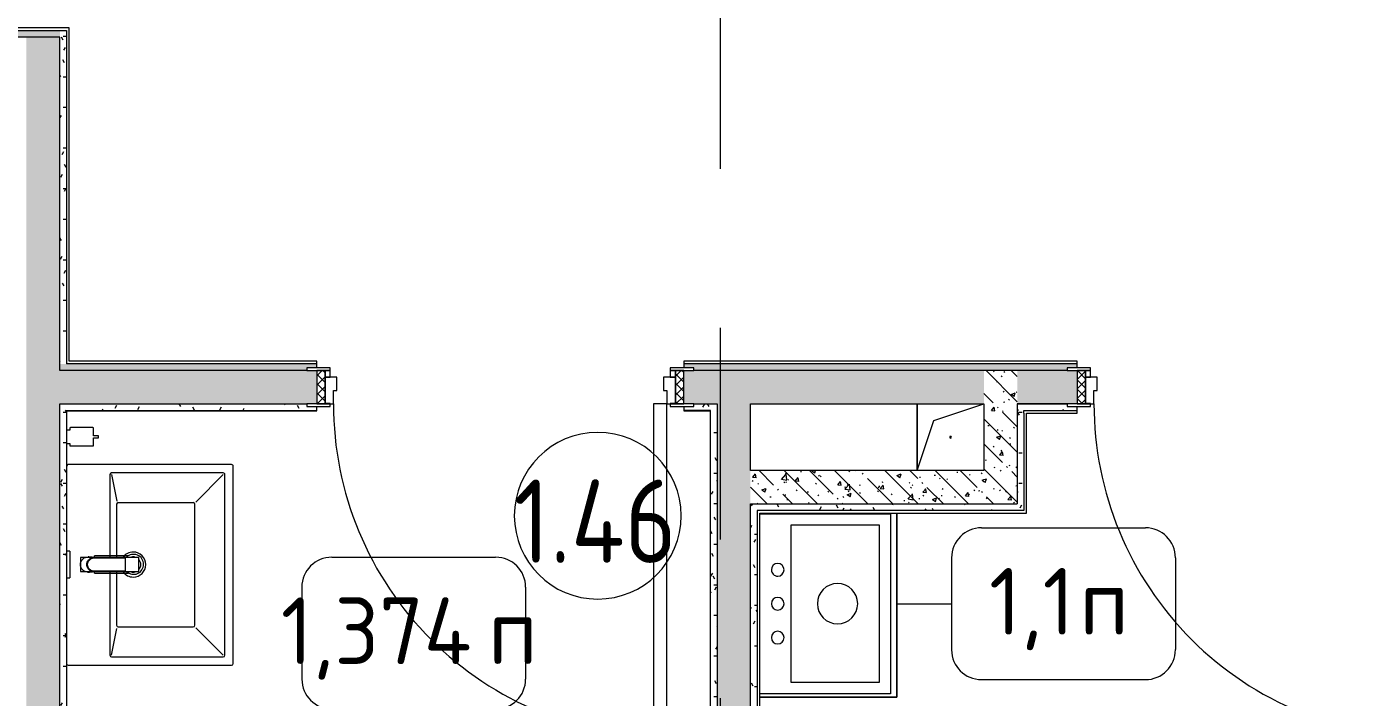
# Model space of a CAD drawing. Header units: millimetres. Extents: x 35840 to 252964, y -8553 to 29000.
# Drawn here: x 78580 to 82555, y 19169 to 21182 of the extents above; entities that cross this region are included whole.
import ezdxf

# ---------------------------------------------------------------- set-up
doc = ezdxf.new("R2010")
doc.units = ezdxf.units.MM
doc.linetypes.add('Осевая', pattern=[3175, 635, -476.25, 1587.5, -476.25])
for name, color, linetype, lineweight in [('0-1', 7, 'Continuous', 9), ('A-AREA-IDEN', 7, 'Continuous', 9), ('A-DOOR', 7, 'Continuous', 9), ('A-DOOR-FRAM-2', 7, 'Continuous', 9), ('A-GENM', 7, 'Continuous', 9), ('A-WALL', 7, 'Continuous', 9), ('I-FURN-IDEN', 7, 'Continuous', 9), ('I-WALL', 7, 'Continuous', 9), ('P-SANR-FIXT', 7, 'Continuous', 9), ('P-SANR-FIXT-2', 7, 'Continuous', 13), ('Оси-2', 7, 'Осевая', 9)]:
    doc.layers.add(name, color=color, linetype=linetype, lineweight=lineweight)
for name, color, linetype, lineweight, true_color in [('A-DOOR-1', 7, 'Continuous', 9, 0xc0c0c0), ('A-DOOR-FRAM-1', 7, 'Continuous', 9, 0xc0c0c0), ('A-WALL-1', 9, 'Continuous', 9, 0x808080), ('A-WALL-FNSH-1', 9, 'Continuous', 9, 0x808080), ('I-FURN-1', 9, 'Continuous', 9, 0x808080), ('P-SANR-FIXT-1', 9, 'Continuous', 13, 0x808080)]:
    doc.layers.add(name, color=color, linetype=linetype, lineweight=lineweight, true_color=true_color)
doc.styles.add('GOST Common', font='GOST_Common.ttf', dxfattribs={"height": 200})
doc.styles.add('GOST Common_1', font='GOST_Common.ttf', dxfattribs={"width": 0.9, "height": 250})
pattern_1 = [(135, (600, 0), (-75.43415, -75.43415), [106.68, -17.78, 3.556, -17.78]), (135, (600, 75.39), (-75.43415, -75.43415), []), (50, (600, 0), (127.52922, -11.15758), [13.335, -146.685]), (355, (600, 0), (-24.66966, 133.74002), [10.668, -117.348]), (100.451, (610.63, -0.93), (102.85973, 122.58178), [11.333, -124.663]), (46.184, (600, 35.56), (189.75516, -29.43036), [20.002, -220.027]), (96.636, (615.81, 33.1), (166.1822, 173.1996), [17, -186.995]), (351.184, (600, 35.56), (166.18393, 173.19757), [16.002, -176.022]), (21, (617.78, 26.67), (106.13027, -71.58603), [13.335, -146.685]), (326, (617.78, 26.67), (43.26188, 128.93175), [10.668, -117.348]), (71.451, (626.62, 20.7), (149.39198, 57.34505), [11.333, -124.663]), (37.5, (600, 0), (2.162228, 59.188357), [3.353, -112.573, 3.353, -115.773, -117.792]), (37.5, (600, 0), (2.162228, 59.188357), [-235.052, 3.353, -114.44]), (7.5, (600, 0), (46.773857, 70.126152), [3.353, -64.567, 3.353, -109.906, -44.894]), (7.5, (600, 0), (46.773857, 70.126152), [-181.178, 3.353, -41.542]), (327.5, (560.35, 0), (94.91367, -4.010093), [3.353, -41.097, 3.353, -135.331, -184.023]), (327.5, (560.35, 0), (94.91367, -4.010093), [-183.134, 3.353, -180.67]), (317.5, (542.57, 0), (103.69057, 17.79882), [3.353, -54.432, 3.353, -88.748, -130.683]), (317.5, (542.57, 0), (103.69057, 17.79882), [-149.885, 3.353, -127.33])]
pattern_2 = [(0, (600, 0), (121.92, 30.48), [10.058, -81.382, 10.058, -81.382, -487.68]), (0, (600, 0), (121.92, 30.48), [-182.88, 10.058, -172.822, 10.058, -81.382, -213.36]), (0, (600, 0), (121.92, 30.48), [-457.2, 10.058, -50.902, 10.058, -142.342]), (120, (645.72, 15.24), (-87.356454, 90.345817), [10.058, -81.382, 10.058, -81.382, -487.68]), (120, (645.72, 15.24), (-87.356454, 90.345817), [-182.88, 10.058, -172.822, 10.058, -81.382, -213.36]), (120, (645.72, 15.24), (-87.356454, 90.345817), [-457.2, 10.058, -50.902, 10.058, -142.342]), (240, (660.96, 76.2), (-34.563546, -120.825817), [10.058, -81.382, 10.058, -81.382, -487.68]), (240, (660.96, 76.2), (-34.563546, -120.825817), [-182.88, 10.058, -172.822, 10.058, -81.382, -213.36]), (240, (660.96, 76.2), (-34.563546, -120.825817), [-457.2, 10.058, -50.902, 10.058, -142.342])]

# ---------------------------------------------------------------- blocks, each defined once
blk = doc.blocks.new('110_Дверь_СКБ_1Ст_Внутренняя1 - Д-11п 1100x2100h_кладовые _все__ коридор _между помещениями блока столовой__ моечные _все_ 2-32102277-План расстановки мебели и оборудования 1 этажа в осях 12-23')
at = {"layer": 'A-DOOR'}
h = blk.add_hatch(dxfattribs=at)
h.set_pattern_fill('FP_25', color=256, style=0, pattern_type=2)
h.set_pattern_definition([(135, (1751.41, 114.685), (-14.14214, -14.14214), []), (225, (1751.41, 114.685), (14.14214, -14.14214), [])])
h.paths.add_polyline_path([(562.5, -50), (562.5, 50), (537.5, 50), (537.5, -50)])
at = {"layer": 'A-DOOR-FRAM-2'}
h = blk.add_hatch(dxfattribs=at)
h.set_pattern_fill('FP_26', color=256, style=0, pattern_type=2)
h.set_pattern_definition([(45, (-371.384, 114.685), (-14.1421, 14.1421), []), (135, (-371.384, 114.685), (-14.1421, -14.1421), [])])
h.paths.add_polyline_path([(-512.5, -50), (-512.5, 50), (-537.5, 50), (-537.5, -50)])
at = {"layer": 'A-DOOR-1'}
for p, q in [((-487.5, 1050), (-487.5, 50)), ((-447.5, 1050), (-487.5, 1050)), ((-447.5, 50), (-447.5, 1050)), ((-487.5, 50), (-447.5, 50))]:
    blk.add_line(p, q, dxfattribs=at)
blk.add_arc((-487.5, 50), 1000, 360, 90, dxfattribs=at)
at = {"layer": 'A-DOOR-FRAM-1'}
for p, q in [((-497.5, 58), (-567.5, 58)), ((-567.5, 58), (-567.5, 50)), ((-567.5, 50), (-497.5, 50)), ((-512.5, 50), (-537.5, 50)), ((-537.5, 50), (-537.5, -50)), ((-487.5, 50), (-512.5, 50)), ((-512.5, 50), (-512.5, -30)), ((-512.5, -50), (-512.5, 50)), ((-497.5, 50), (-512.5, 50)), ((-512.5, 50), (-512.5, 49)), ((-512.5, 49), (-497.5, 49)), ((-497.5, 50), (-497.5, 58)), ((-497.5, 49), (-497.5, 50)), ((-487.5, 10), (-487.5, 50)), ((512.5, 50), (512.5, 10)), ((537.5, 50), (512.5, 50)), ((592.5, 58), (522.5, 58)), ((522.5, 58), (522.5, 50)), ((537.5, 50), (522.5, 50)), ((522.5, 50), (522.5, 49)), ((522.5, 50), (592.5, 50)), ((522.5, 49), (537.5, 49)), ((537.5, -30), (537.5, 50)), ((562.5, 50), (537.5, 50)), ((537.5, 50), (537.5, -50)), ((537.5, 49), (537.5, 50)), ((562.5, -50), (562.5, 50)), ((592.5, 50), (592.5, 58)), ((-477.5, 10), (-487.5, 10)), ((-477.5, -30), (-477.5, 10)), ((512.5, 10), (502.5, 10)), ((502.5, 10), (502.5, -30)), ((-512.5, -30), (-477.5, -30)), ((-497.5, -30), (-512.5, -30)), ((-512.5, -30), (-512.5, -50)), ((-497.5, -50), (-497.5, -30)), ((502.5, -30), (537.5, -30)), ((537.5, -30), (522.5, -30)), ((522.5, -30), (522.5, -50)), ((537.5, -50), (537.5, -30)), ((-497.5, -50), (-567.5, -50)), ((-567.5, -50), (-567.5, -58)), ((-567.5, -58), (-497.5, -58)), ((-537.5, -50), (-512.5, -50)), ((-512.5, -50), (-497.5, -50)), ((-497.5, -58), (-497.5, -50)), ((522.5, -50), (537.5, -50)), ((592.5, -50), (522.5, -50)), ((522.5, -50), (522.5, -58)), ((522.5, -58), (592.5, -58)), ((537.5, -50), (562.5, -50)), ((592.5, -58), (592.5, -50))]:
    blk.add_line(p, q, dxfattribs=at)
blk = doc.blocks.new('GM_Отверстие прямоугольное _в плите_ - Отверстие-V67-План расстановки мебели и оборудования 1 этажа в осях 12-23')
at = {"layer": 'A-GENM'}
for p, q in [((-100, -100), (-100, 100)), ((-100, 100), (-100, -100)), ((-50, 50), (100, 100)), ((-100, -100), (-50, 50))]:
    blk.add_line(p, q, dxfattribs=at)
for start, end in [(360, 180), (180, 360)]:
    blk.add_arc((0, 0), 2.5, start, end, dxfattribs=at)
blk = doc.blocks.new('Мойка кухонная - Мойка Steel Hammer SH R 5151 GLOWE 2-V167-План расстановки мебели и оборудования 1 этажа в осях 12-23')
at = {"layer": 'P-SANR-FIXT'}
for p, q in [((-270, 400), (270, 400)), ((-270, 8), (-270, 400)), ((270, 400), (270, 8)), ((-236.6, 366.4), (236.1, 366.4)), ((-236.6, 102.3), (-236.6, 366.4)), ((236.1, 366.4), (236.1, 102.3)), ((236.1, 102.3), (-236.6, 102.3))]:
    blk.add_line(p, q, dxfattribs=at)
for centre, radius, start, end in [((0, 241.3), 60.5, 0, 180), ((0, 241.3), 60.5, 180, 0), ((-101.6, 61.9), 19, 90, 180), ((-101.6, 61.9), 19.1, 0, 90), ((0, 61.9), 19, 0, 180), ((101.6, 61.9), 19.1, 0, 180), ((-101.6, 61.9), 19, 180, 270), ((-101.6, 61.9), 19, 270, 0), ((0, 61.9), 19, 180, 0), ((101.6, 61.9), 19.1, 180, 0)]:
    blk.add_arc(centre, radius, start, end, dxfattribs=at)
blk = doc.blocks.new('сифон - Для раковины-V234-План расстановки мебели и оборудования 1 этажа в осях 12-23')
at = {"layer": 'P-SANR-FIXT-1'}
for p, q in [((200, 40), (191.1, 40)), ((191.1, -40), (191.1, 40)), ((200, 40), (200, -40)), ((116.7, 26), (15, 26)), ((116.7, 26), (116.7, 22.5)), ((15, -26), (116.7, -26)), ((116.7, -20.6), (116.7, -26)), ((191.1, -40), (200, -40))]:
    blk.add_line(p, q, dxfattribs=at)
for start, end in [(46.114, 180), (180, 315)]:
    blk.add_arc((0, 0), 30, start, end, dxfattribs=at)
blk = doc.blocks.new('раковина - 400 x 500mm-V248-План расстановки мебели и оборудования 1 этажа в осях 12-23')
at = {"layer": 'P-SANR-FIXT-1'}
for p, q in [((-249.5, -5), (-249.5, -495)), ((352.5, -495), (352.5, -5)), ((-224.5, -135), (-224.5, -470)), ((31.7, -130), (-219.5, -130)), ((-219.5, -135), (-139.5, -151)), ((-134.5, -155), (-134.5, -380)), ((-126, -150), (-129.5, -150)), ((31.7, -150), (-126, -150)), ((322.5, -130), (73.7, -130)), ((233.5, -150), (73.7, -150)), ((238.5, -155), (238.5, -380)), ((322.5, -135), (242.8, -150.5)), ((327.5, -470), (327.5, -135)), ((-219.5, -470), (-137.6, -388.1)), ((-129.5, -385), (233.5, -385)), ((322.5, -470), (240.2, -387.7)), ((-219.5, -475), (322.5, -475)), ((-244.5, -500), (347.5, -500))]:
    blk.add_line(p, q, dxfattribs=at)
for centre, radius, start, end in [((-244.5, -5), 5, 90, 180), ((347.5, -5), 5, 0, 90), ((-219.5, -135), 5, 90, 180), ((-129.5, -155), 5, 90, 180), ((233.5, -155), 5, 0, 90), ((322.5, -135), 5, 0, 90), ((52.6, -199.9), 37.5, 125.8801, 180), ((52.6, -199.9), 23, 165.979, 180), ((52.6, -199.9), 37.5, 360, 53.7374), ((52.6, -199.9), 23, 360, 12.6975), ((52.6, -199.9), 37.5, 180, 360), ((52.6, -199.9), 23, 180, 194.0201), ((52.6, -199.9), 23, 226.0999, 314.072), ((52.6, -199.9), 23, 347.3007, 360), ((-129.5, -380), 5, 180, 270), ((233.5, -380), 5, 270, 360), ((-219.5, -470), 5, 180, 270), ((322.5, -470), 5, 270, 0), ((-244.5, -495), 5, 180, 270), ((347.5, -495), 5, 270, 0)]:
    blk.add_arc(centre, radius, start, end, dxfattribs=at)
blk = doc.blocks.new('смеситель для раковины - Default-V249-План расстановки мебели и оборудования 1 этажа в осях 12-23')
at = {"layer": '0-1'}
for p, q in [((21, 151.6), (-21, 151.6)), ((20.3, 111.8), (-20.3, 111.8)), ((-22.8, 2.9), (-21.7, 15.4)), ((-20.7, 17.2), (-20.7, 16.7)), ((-20.3, 19.4), (-20.3, 15.8)), ((20.3, 15.8), (20.3, 19.4)), ((20.8, 16.7), (20.8, 17.2))]:
    blk.add_line(p, q, dxfattribs=at)
at = {"layer": '0-1', "flags": 128}
for points in [[(-21, 151.3), (-21, 147.9), (-21, 145.7), (-21, 145.2), (-21, 144.9), (-21, 144.8), (-21, 144.7), (-21, 144.7)], [(21, 89.1), (21, 88.6), (21, 88.3), (21, 88.3)], [(21.7, 15.4), (22.3, 8.3), (22.8, 2.9)]]:
    blk.add_lwpolyline(points, dxfattribs=at)
at = {"layer": 'P-SANR-FIXT-1'}
for p, q in [((21, 151.6), (-21, 151.6)), ((-21, 151.6), (-21, -23)), ((21, -23), (21, 151.6)), ((-20.3, 111.8), (-20.3, 111.8)), ((-20.3, 111.8), (-20.3, 109.7)), ((20.3, 109.7), (20.3, 111.8)), ((20.3, 111.8), (20.3, 111.8)), ((-21, -23), (21, -23))]:
    blk.add_line(p, q, dxfattribs=at)
at = {"layer": 'P-SANR-FIXT-1', "flags": 128}
for points in [[(-21, 144), (-21, 91), (-21, 37.9)], [(21, 37.9), (21, 91), (21, 144)], [(-20.3, 19.4), (-20.3, 60.2), (-20.3, 109.7)], [(20.3, 109.7), (20.3, 60.2), (20.3, 19.4)], [(-20.3, 15.8), (-20.3, 17.1), (-20.3, 18.4)], [(20.3, 18.4), (20.3, 17.1), (20.3, 15.8)], [(21, 17.1), (21, 22.3), (21, 27.5), (21, 32.7), (21, 37.9)], [(21, 15.1), (21, 15.6), (21, 16.1), (21, 16.6), (21, 17.1)], [(22.9, -1.8), (22.4, 2.9), (22, 7.6), (21.5, 12.3), (21.1, 17.1)], [(21.1, 17.1), (21.5, 12.3), (22, 7.6), (22.4, 2.9), (22.9, -1.8)]]:
    blk.add_lwpolyline(points, dxfattribs=at)
at = {"layer": 'P-SANR-FIXT-1'}
for centre, major_axis, ratio, start_param, end_param in [((-9809.3, 72.1), (-9788.3, 0.5), 0.986286, 3.135948, 3.138103), ((0, 17.2), (20.8, 0), 0.98634, 3.060685, 3.141593), ((0, 17.2), (20.8, 0), 0.98634, 3.141593, 3.395551), ((0, 17.2), (20.8, 0), 0.98634, 3.707105, 3.769911), ((0, 17.2), (20.8, 0), 0.98634, 5.654867, 5.717635), ((0, 17.2), (-20.8, 0), 0.98634, 2.887544, 3.141593), ((0, 17.2), (20.8, 0), 0.98634, 0, 0.080911), ((0, 17.2), (20.8, 0), 0.98634, 4.154533, 5.270098)]:
    blk.add_ellipse(centre, major_axis=major_axis, ratio=ratio, start_param=start_param, end_param=end_param, dxfattribs=at)
for points, knots in [([(-21, 151.6), (-21, 151.7), (-21, 151.5), (-21, 150.5), (-21, 148.7), (-21, 146.9), (-21, 145.2), (-21, 144.4), (-21, 144)], [0.4444444, 0.4444444, 0.4444444, 0.4444444, 0.5555556, 0.6666667, 0.7777778, 0.8888889, 0.9444444, 1, 1, 1, 1]), ([(21, 144), (21, 144.4), (21, 145.2), (21, 146.9), (21, 148.7), (21, 150.5), (21, 151.5), (21, 151.7), (21, 151.6)], [0, 0, 0, 0, 0.0555556, 0.1111111, 0.2222222, 0.3333333, 0.4444444, 0.5555556, 0.5555556, 0.5555556, 0.5555556]), ([(-21.8, 13.9), (-21.8, 14.6), (-21.7, 16.1), (-21.6, 18.9), (-21.5, 22.1), (-21.5, 25.2), (-21.4, 27.9), (-21.4, 30), (-21.4, 31.8), (-21.3, 33.4), (-21.3, 34.5), (-21.3, 35.6), (-21.3, 37), (-21.3, 38.7), (-21.2, 41), (-21.2, 44.2), (-21.2, 48.8), (-21.1, 54.3), (-21.1, 59.3), (-21.1, 63.2), (-21.1, 66.1), (-21.1, 68.8), (-21.1, 72.5), (-21, 78.9), (-21, 84.5), (-21, 88.1)], [0, 0, 0, 0, 0.083333, 0.166667, 0.25, 0.333333, 0.375, 0.416667, 0.458333, 0.479167, 0.5, 0.520833, 0.541667, 0.583333, 0.625, 0.666667, 0.708333, 0.75, 0.791667, 0.8125, 0.833333, 0.854167, 0.875, 0.916667, 1, 1, 1, 1]), ([(21, 88.1), (21, 84.5), (21, 78.9), (21.1, 72.5), (21.1, 68.8), (21.1, 66.1), (21.1, 63.2), (21.1, 59.3), (21.2, 54.3), (21.2, 48.8), (21.2, 44.2), (21.3, 41), (21.3, 38.7), (21.3, 37), (21.3, 35.6), (21.3, 34.5), (21.3, 33.4), (21.4, 31.8), (21.4, 30), (21.4, 27.9), (21.5, 25.2), (21.5, 22.1), (21.6, 18.9), (21.7, 16.1), (21.8, 14.6), (21.8, 13.9)], [0, 0, 0, 0, 0.083333, 0.125, 0.145833, 0.166667, 0.1875, 0.208333, 0.25, 0.291667, 0.333333, 0.375, 0.416667, 0.458333, 0.479167, 0.5, 0.520833, 0.541667, 0.583333, 0.625, 0.666667, 0.75, 0.833333, 0.916667, 1, 1, 1, 1]), ([(-21.1, 17.1), (-21.2, 16.5), (-21.3, 15.4), (-21.5, 13.7), (-21.6, 11.8), (-21.9, 9.3), (-22.1, 7.6), (-22.4, 5.3), (-22.6, 3), (-22.8, 1.4), (-22.9, 0.3)], [0, 0, 0, 0, 0.1, 0.2, 0.3, 0.4, 0.6, 0.7, 0.8, 1, 1, 1, 1]), ([(-22.6, 3.6), (-22.6, 3.8), (-22.5, 4.4), (-22.4, 5.5), (-22.3, 6.9), (-22.2, 8.4), (-22, 10.9), (-21.9, 12.9), (-21.8, 13.9)], [0.3178487, 0.3178487, 0.3178487, 0.3178487, 0.375, 0.5, 0.625, 0.75, 0.875, 1, 1, 1, 1]), ([(21, 15.1), (20.9, 14), (20.5, 11.7), (19.3, 8.5), (17.6, 5.5), (14.8, 1.9), (11.1, -0.9), (6.8, -2.8), (3.4, -3.6), (0, -3.8), (-4.5, -3.5), (-10.1, -1.7), (-14.7, 1.9), (-17.6, 5.5), (-19.3, 8.4), (-20.5, 11.7), (-20.9, 13.9), (-21, 15)], [0, 0, 0, 0, 0.055556, 0.111111, 0.166667, 0.222222, 0.333333, 0.388889, 0.444444, 0.5, 0.555556, 0.666667, 0.777778, 0.833333, 0.888889, 0.944444, 1, 1, 1, 1]), ([(20.3, 19.4), (20.3, 18.2), (20.2, 15.9), (19.3, 12.3), (18, 9.6), (16.8, 7.5), (15.7, 6), (14.5, 4.7), (12.8, 3), (10.4, 1.2), (7.1, -0.4), (2.4, -1.7), (-2.5, -1.7), (-7.1, -0.4), (-10.9, 1.5), (-13.6, 3.7), (-15.4, 5.7), (-16.5, 7.1), (-17.7, 9), (-18.9, 11.5), (-20, 15), (-20.3, 17.7), (-20.3, 19.4)], [0, 0, 0, 0, 0.055556, 0.111111, 0.166667, 0.194444, 0.222222, 0.25, 0.277778, 0.333333, 0.388889, 0.444444, 0.555556, 0.611111, 0.666667, 0.75, 0.770833, 0.791667, 0.833333, 0.875, 0.916667, 1, 1, 1, 1]), ([(20.3, 15.8), (20.3, 13.7), (19.8, 10.7), (17.9, 6.9), (16.3, 4.7), (14.8, 3.1), (13, 1.5), (11.1, 0.2), (9, -0.8), (7.3, -1.5), (5.5, -2), (3.6, -2.4), (1.4, -2.7), (-0.9, -2.7), (-3.3, -2.5), (-5.5, -2), (-7.7, -1.3), (-9.8, -0.4), (-11.7, 0.6), (-13.5, 1.9), (-15.1, 3.4), (-16.9, 5.4), (-19.5, 9.5), (-20.3, 13.2), (-20.3, 15.8)], [0, 0, 0, 0, 0.111111, 0.166667, 0.222222, 0.25, 0.277778, 0.333333, 0.361111, 0.388889, 0.416667, 0.444444, 0.479167, 0.513889, 0.548611, 0.583333, 0.618056, 0.652778, 0.6875, 0.722222, 0.756944, 0.791667, 0.861111, 1, 1, 1, 1]), ([(21.1, 19.2), (21.3, 18.6), (21.7, 16.8), (21.8, 15.1), (21.8, 13.9)], [0.8206896, 0.8206896, 0.8206896, 0.8206896, 0.8888889, 1, 1, 1, 1]), ([(21.1, 17.1), (21.1, 16.7), (21.2, 16), (21.3, 15), (21.4, 13.9), (21.6, 12.5), (21.8, 10.8), (22, 8.7), (22.2, 6.9), (22.4, 5.5), (22.5, 4.5), (22.6, 3.4), (22.7, 2.4), (22.8, 1.5), (22.9, 0.8), (22.9, 0.4), (22.9, 0.3)], [0, 0, 0, 0, 0.0625, 0.125, 0.1875, 0.25, 0.375, 0.5, 0.625, 0.6875, 0.75, 0.8125, 0.875, 0.9375, 0.96875, 1, 1, 1, 1]), ([(21.8, 13.9), (21.8, 13.3), (21.9, 11.9), (22, 10), (22.2, 8.4), (22.2, 7.3), (22.3, 6.4), (22.4, 5.2), (22.6, 3.7), (22.8, 2), (22.9, 0.8), (22.9, 0.3)], [0, 0, 0, 0, 0.083333, 0.166667, 0.25, 0.333333, 0.416667, 0.5, 0.666667, 0.833333, 1, 1, 1, 1]), ([(22.1, 7), (22.2, 6.5), (22.8, 4.3), (23, 2), (22.9, 0.3)], [0.8, 0.8, 0.8, 0.8, 0.85, 1, 1, 1, 1]), ([(-18.2, -13.9), (-18.3, -13.8), (-19.4, -12.3), (-20.6, -10.1), (-21.5, -8), (-21.7, -7.4)], [0.7837855, 0.7837855, 0.7837855, 0.7837855, 0.7916667, 0.8611111, 0.8888889, 0.8888889, 0.8888889, 0.8888889]), ([(22.9, -1.8), (22.6, -4.5), (21.7, -8.2), (19.1, -12.8), (16.7, -15.9), (13.7, -18.5), (10.4, -20.6), (6.8, -22.1), (3.4, -22.8), (0.5, -23), (-2.9, -22.9), (-6.8, -22.1), (-10.7, -20.5), (-13.4, -18.7), (-15.3, -17.2), (-16.8, -15.6), (-17.6, -14.7), (-17.9, -14.3)], [0, 0, 0, 0, 0.1111111, 0.1666667, 0.2222222, 0.2777778, 0.3333333, 0.3888889, 0.4444444, 0.4791667, 0.5138889, 0.5833333, 0.6527778, 0.6875, 0.7222222, 0.7569444, 0.7777778, 0.7777778, 0.7777778, 0.7777778])]:
    blk.add_open_spline(points, degree=3, knots=knots, dxfattribs=at)
for points in [[(-22.9, 0.3), (-23, 2.1), (-22.8, 3.8), (-22.4, 5.5)], [(-21.8, 13.9), (-21.8, 15.7), (-21.5, 17.5), (-21.1, 19.2)], [(-21.1, 17.1), (-21.1, 16.7), (-21.1, 16), (-21, 15.3), (-21, 15)], [(21, 37.9), (21, 36.1), (21, 32.7), (21.1, 27.5), (21.1, 22.3), (21.1, 18.8), (21.1, 17.1)], [(21.1, 17.1), (21.1, 16.7), (21.1, 16.1), (21, 15.4), (21, 15.1)], [(22.9, 0.3), (22.8, 1.7), (22.5, 4.5), (22, 8.7), (21.5, 12.9), (21.2, 15.7), (21.1, 17.1)], [(22.9, 0.3), (22.9, -0.1), (22.9, -0.4), (22.9, -0.8)]]:
    blk.add_open_spline(points, degree=3, dxfattribs=at)
blk = doc.blocks.new('TOY_Диспансер мыло - Дозатор Elegance new 11654 019001 хром-30769669-План расстановки мебели и оборудования 1 этажа в осях 12-23')
at = {"layer": 'A-GENM'}
for p, q in [((97.5, 89.2), (97.5, 21.5)), ((122.2, 91.2), (99.5, 91.2)), ((127.9, 106.1), (122.2, 106.1)), ((122.2, 106.1), (122.2, 91.2)), ((127.9, 91.2), (127.9, 106.1)), ((150.5, 91.2), (127.9, 91.2)), ((152.5, 21.5), (152.5, 89.2)), ((99.5, 19.5), (105, 19.5)), ((105, 19.5), (105, 10)), ((145, 10), (145, 19.5)), ((145, 19.5), (150.5, 19.5))]:
    blk.add_line(p, q, dxfattribs=at)
for centre, start, end in [((99.5, 89.2), 90, 180), ((150.5, 89.2), 360, 90), ((99.5, 21.5), 180, 270), ((150.5, 21.5), 270, 0)]:
    blk.add_arc(centre, 2, start, end, dxfattribs=at)
blk = doc.blocks.new('Марка_Мебель - В прямоуг_Balcon_Марка-25523697-План расстановки мебели и оборудования 1 этажа в осях 12-23')
at = {"layer": 'I-FURN-IDEN'}
for p, q in [((-2.455, 2.278), (2.455, 2.278)), ((-3.355, 1.378), (-3.355, -1.384)), ((3.355, 1.378), (3.355, -1.378)), ((-2.461, -2.278), (2.455, -2.278))]:
    blk.add_line(p, q, dxfattribs=at)
for centre, radius, start, end in [((-2.455, 1.378), 0.9, 90, 180), ((2.455, 1.378), 0.9, 0, 90), ((-2.461, -1.384), 0.893, 180, 270), ((2.455, -1.378), 0.9, 270, 0)]:
    blk.add_arc(centre, radius, start, end, dxfattribs=at)
blk = doc.blocks.new('Марка_Помещения - Номер-25198446-План расстановки мебели и оборудования 1 этажа в осях 12-23')
at = {"layer": 'A-AREA-IDEN'}
for start, end in [(360, 180), (180, 360)]:
    blk.add_arc((0, 0), 2.5, start, end, dxfattribs=at)

msp = doc.modelspace()

# ---------------------------------------------------------------- hatches: boundary and pattern name
at = {"layer": 'I-WALL'}
h = msp.add_hatch(dxfattribs=at)
h.set_pattern_fill('FP_85', color=256, style=0, pattern_type=2)
h.set_pattern_definition(pattern_2)
h.paths.add_polyline_path([(78579.8, 21150), (78679.8, 21150), (78679.8, 21170), (78379.8, 21170), (78379.8, 21158), (78409.8, 21158), (78409.8, 21150)])
h.paths.add_polyline_path([(77249.8, 21150), (77249.8, 21158), (77279.8, 21158), (77279.8, 21170), (76169.8, 21170), (76169.8, 21158), (76174.8, 21158), (76174.8, 21150), (76848.4, 21150)])
h.paths.add_polyline_path([(74714.8, 21150), (74714.8, 21158), (74719.8, 21158), (74719.8, 21170), (70210, 21170), (70210, 21158), (70215, 21158), (70215, 21150), (73225, 21150)])
h.paths.add_polyline_path([(69055, 21150), (69055, 21158), (69060, 21158), (69060, 21170), (68295, 21170), (68295, 21158), (68300, 21158), (68300, 21150), (68877, 21150)])
h.paths.add_polyline_path([(67140, 21150), (67140, 21158), (67145, 21158), (67145, 21170), (66260, 21170), (66260, 21150), (66703, 21150)])
h = msp.add_hatch(dxfattribs=at)
h.set_pattern_fill('FP_22', color=256, style=0, pattern_type=2)
h.set_pattern_definition(pattern_1)
h.paths.add_polyline_path([(78579.8, 15150), (78580, 15150.8), (78580, 15650), (78679.8, 15650), (78679.8, 18600), (78580, 18600), (78580, 19100), (78679.8, 19100), (78679.8, 21150), (78579.8, 21150), (78579.8, 15202.2)])
h = msp.add_hatch(dxfattribs=at)
h.set_pattern_fill('FP_85', color=256, style=0, pattern_type=2)
h.set_pattern_definition(pattern_2)
h.paths.add_polyline_path([(78679.8, 20170), (78699.8, 20170), (78699.8, 21170), (78679.8, 21170), (78679.8, 20373.2)])
h = msp.add_hatch(dxfattribs=at)
h.set_pattern_fill('FP_85', color=256, style=0, pattern_type=2)
h.set_pattern_definition(pattern_2)
h.paths.add_polyline_path([(84410, 20150), (84490.7, 20150.2), (84490.7, 20170), (84380, 20170), (84380, 20158), (84410, 20158)])
h.paths.add_polyline_path([(83370.4, 20150), (83400, 20151), (83400, 20158), (83430, 20158), (83430, 20170), (82830, 20170), (82830, 20158), (82860, 20158), (82860, 20150)])
h.paths.add_polyline_path([(81700, 20150), (81700, 20158), (81730, 20158), (81730, 20170), (80550, 20170), (80550, 20158), (80580, 20158), (80580, 20150), (81550, 20150)])
h.paths.add_polyline_path([(78679.8, 20150), (79420, 20150.8), (79420, 20158), (79450, 20158), (79450, 20170), (78679.8, 20170)])
h = msp.add_hatch(dxfattribs=at)
h.set_pattern_fill('FP_22', color=256, style=0, pattern_type=2)
h.set_pattern_definition(pattern_1)
h.paths.add_polyline_path([(81450, 20050), (81450, 20150), (80550, 20150), (80550, 20050), (81196.4, 20050)])
h.paths.add_polyline_path([(79420, 20050), (79450, 20050), (79450, 20150), (78679.8, 20150), (78679.8, 20050), (79022.4, 20050)])
h = msp.add_hatch(dxfattribs=at)
h.set_pattern_fill('FP_22', color=256, style=0, pattern_type=2)
h.set_pattern_definition(pattern_1)
h.paths.add_polyline_path([(81450, 19750), (81550, 19750), (81550, 20150), (81450, 20150), (81450, 19850)])
h = msp.add_hatch(dxfattribs=at)
h.set_pattern_fill('FP_22', color=256, style=0, pattern_type=2)
h.set_pattern_definition(pattern_1)
h.paths.add_polyline_path([(84380, 20050), (84480, 20050), (84480, 20150), (84380, 20150)])
h.paths.add_polyline_path([(82830, 20050), (83430, 20050), (83430, 20150), (82830, 20150)])
h.paths.add_polyline_path([(81700, 20050), (81730, 20050), (81730, 20150), (81550, 20150), (81550, 20050)])
h = msp.add_hatch(dxfattribs=at)
h.set_pattern_fill('FP_85', color=256, style=0, pattern_type=2)
h.set_pattern_definition(pattern_2)
h.paths.add_polyline_path([(78699.8, 19100), (78699.8, 20050), (78679.8, 20050), (78679.8, 19100)])
h = msp.add_hatch(dxfattribs=at)
h.set_pattern_fill('FP_85', color=256, style=0, pattern_type=2)
h.set_pattern_definition(pattern_2)
h.paths.add_polyline_path([(80630, 20030), (80630, 20050), (80580, 20050), (80580, 20042), (80550, 20042), (80550, 20030), (80629, 20030)])
h.paths.add_polyline_path([(79420, 20030), (79450, 20030), (79450, 20042), (79420, 20042), (79420, 20050), (78699.8, 20050), (78699.8, 20030), (79022.4, 20030)])
h = msp.add_hatch(dxfattribs=at)
h.set_pattern_fill('FP_85', color=256, style=0, pattern_type=2)
h.set_pattern_definition(pattern_2)
h.paths.add_polyline_path([(80630, 17150), (80650, 17150), (80650, 20050), (80630, 20050), (80630, 17270.6)])
h = msp.add_hatch(dxfattribs=at)
h.set_pattern_fill('FP_22', color=256, style=0, pattern_type=2)
h.set_pattern_definition(pattern_1)
h.paths.add_polyline_path([(80750, 17250), (80750, 20050), (80650, 20050), (80650, 17250)])
h = msp.add_hatch(dxfattribs=at)
h.set_pattern_fill('FP_85', color=256, style=0, pattern_type=2)
h.set_pattern_definition(pattern_2)
h.paths.add_polyline_path([(81570, 19730), (81570, 20050), (81550, 20050), (81550, 19730)])
h = msp.add_hatch(dxfattribs=at)
h.set_pattern_fill('FP_85', color=256, style=0, pattern_type=2)
h.set_pattern_definition(pattern_2)
h.paths.add_polyline_path([(82902, 20030), (82910, 20030), (82910, 20050), (82860, 20050), (82860, 20042), (82830, 20042), (82830, 20030), (82860, 20030)])
h.paths.add_polyline_path([(81730, 20030), (81730, 20042), (81700, 20042), (81700, 20050), (81570, 20050), (81570, 20030), (81700, 20030)])
h = msp.add_hatch(dxfattribs=at)
h.set_pattern_fill('FP_22', color=256, style=0, pattern_type=2)
h.set_pattern_definition(pattern_1)
h.paths.add_polyline_path([(80750, 19750), (81450, 19750), (81450, 19850), (80750, 19850)])
h = msp.add_hatch(dxfattribs=at)
h.set_pattern_fill('FP_85', color=256, style=0, pattern_type=2)
h.set_pattern_definition(pattern_2)
h.paths.add_polyline_path([(81550, 19730), (81550, 19750), (80750, 19750), (80750, 19730), (81196.4, 19730)])
h = msp.add_hatch(dxfattribs=at)
h.set_pattern_fill('FP_85', color=256, style=0, pattern_type=2)
h.set_pattern_definition(pattern_2)
h.paths.add_polyline_path([(80750, 17250), (80770, 17250), (80770, 19730), (80750, 19730), (80750, 17270.6)])

# ---------------------------------------------------------------- linework, layer by layer
at = {"layer": 'A-WALL'}
for p, q in [((78379.8, 21170), (78679.8, 21170)), ((78679.8, 21150), (78409.8, 21150)), ((78699.8, 21170), (78699.8, 20170)), ((79450, 20170), (78699.8, 20170)), ((78699.8, 20030), (79450, 20030)), ((78699.8, 20030), (78699.8, 19120)), ((80630, 20030), (80550, 20030)), ((80630, 17150), (80630, 20030)), ((81570, 20030), (81730, 20030)), ((81550, 19730), (80770, 19730)), ((80770, 19730), (80770, 17270))]:
    msp.add_line(p, q, dxfattribs=at)
at = {"layer": 'A-WALL-1'}
for p, q in [((78679.8, 20150), (78679.8, 21150)), ((79450, 20158), (79450, 20170)), ((81730, 20170), (80550, 20170)), ((80550, 20170), (80550, 20158)), ((81730, 20158), (81730, 20170)), ((79420, 20150), (78679.8, 20150)), ((81700, 20150), (80580, 20150)), ((78679.8, 19100), (78679.8, 20050)), ((78679.8, 20050), (79420, 20050)), ((79450, 20030), (79450, 20042)), ((80550, 20042), (80550, 20030)), ((80580, 20050), (80650, 20050)), ((80650, 20050), (80650, 17150)), ((80750, 19850), (80750, 20050)), ((80750, 20050), (81450, 20050)), ((81450, 20050), (81450, 19850)), ((81550, 20050), (81700, 20050)), ((81550, 20050), (81550, 19750)), ((81700, 20050), (81550, 20050)), ((81730, 20030), (81730, 20042)), ((81570, 20022), (81570, 20030)), ((81450, 19850), (80750, 19850)), ((80750, 17250), (80750, 19750)), ((80750, 19750), (81550, 19750))]:
    msp.add_line(p, q, dxfattribs=at)
at = {"layer": 'A-WALL-FNSH-1'}
for p, q in [((78707.8, 21178), (78379.8, 21178)), ((78679.8, 21170), (78699.8, 21170)), ((78707.8, 20178), (78707.8, 21178)), ((79450, 20178), (78707.8, 20178)), ((79450, 20170), (79450, 20178)), ((81730, 20178), (80550, 20178)), ((80550, 20178), (80550, 20170)), ((81730, 20170), (81730, 20178)), ((78700.8, 20029), (79450, 20029)), ((78700.8, 19121), (78700.8, 20029)), ((79450, 20029), (79450, 20030)), ((80550, 20030), (80550, 20029)), ((80550, 20029), (80629, 20029)), ((80629, 20029), (80629, 17129)), ((81570, 20022), (81570, 19730)), ((81578, 20022), (81730, 20022)), ((81578, 19722), (81578, 20022)), ((81730, 20022), (81730, 20030)), ((80778, 19722), (81578, 19722)), ((80778, 17278), (80778, 19722)), ((81570, 19730), (81550, 19730))]:
    msp.add_line(p, q, dxfattribs=at)
at = {"layer": 'I-FURN-1'}
for p, q in [((81188.6, 19170.4), (81188.6, 19722)), ((81188.6, 19722), (81188.6, 19170.4)), ((80778, 19170.4), (81188.6, 19170.4)), ((81188.6, 19170.4), (80778, 19170.4))]:
    msp.add_line(p, q, dxfattribs=at)
at = {"layer": 'I-FURN-IDEN'}
msp.add_line((81188.6, 19450.6), (81353.1, 19450.6), dxfattribs=at)
at = {"layer": 'Оси-2'}
msp.add_line((80660, 593.7), (80660, 24890.1), dxfattribs=at)

# ---------------------------------------------------------------- block references
at = {"layer": 'A-AREA-IDEN', "xscale": 99.99999999999993, "yscale": 99.99999999999993, "zscale": 99.99999999999993}
msp.add_blockref('Марка_Помещения - Номер-25198446-План расстановки мебели и оборудования 1 этажа в осях 12-23', (80292.3, 19714.5), dxfattribs=at)
at = {"layer": 'A-DOOR-1', "rotation": 180}
for p in [(80012.5, 20100), (82292.5, 20100)]:
    msp.add_blockref('110_Дверь_СКБ_1Ст_Внутренняя1 - Д-11п 1100x2100h_кладовые _все__ коридор _между помещениями блока столовой__ моечные _все_ 2-32102277-План расстановки мебели и оборудования 1 этажа в осях 12-23', p, dxfattribs=at)
at = {"layer": 'A-GENM'}
msp.add_blockref('GM_Отверстие прямоугольное _в плите_ - Отверстие-V67-План расстановки мебели и оборудования 1 этажа в осях 12-23', (81350, 19950), dxfattribs=at)
at = {"layer": 'I-FURN-IDEN', "xscale": 99.99999999999993, "yscale": 99.99999999999993, "zscale": 99.99999999999993}
for p in [(81688.6, 19450.6), (79740.8, 19362.3)]:
    msp.add_blockref('Марка_Мебель - В прямоуг_Balcon_Марка-25523697-План расстановки мебели и оборудования 1 этажа в осях 12-23', p, dxfattribs=at)
at = {"layer": 'P-SANR-FIXT-1'}
for name, p, rotation in [('раковина - 400 x 500mm-V248-План расстановки мебели и оборудования 1 этажа в осях 12-23', (78699.8, 19515.5), 90.00000000000011), ('сифон - Для раковины-V234-План расстановки мебели и оборудования 1 этажа в осях 12-23', (78900.9, 19568.7), 180), ('смеситель для раковины - Default-V249-План расстановки мебели и оборудования 1 этажа в осях 12-23', (78764.6, 19568.1), 269.9999999999995)]:
    msp.add_blockref(name, p, dxfattribs=dict(at, rotation=rotation))
at = {"layer": 'P-SANR-FIXT-2'}
for name, p, rotation in [('TOY_Диспансер мыло - Дозатор Elegance new 11654 019001 хром-30769669-План расстановки мебели и оборудования 1 этажа в осях 12-23', (78689.8, 20076.5), 270), ('Мойка кухонная - Мойка Steel Hammer SH R 5151 GLOWE 2-V167-План расстановки мебели и оборудования 1 этажа в осях 12-23', (80770, 19450.7), 270.000000000001)]:
    msp.add_blockref(name, p, dxfattribs=dict(at, rotation=rotation))

# ---------------------------------------------------------------- texts
at = {"layer": 'A-AREA-IDEN', "insert": (80041.4, 19823.1), "char_height": 250, "width": 627.721, "attachment_point": 1, "style": 'GOST Common_1'}
msp.add_mtext('1.46', dxfattribs=at)
at = {"layer": 'I-FURN-IDEN', "char_height": 200, "attachment_point": 1, "style": 'GOST Common'}
for s, insert, width in [('1,1', (81465.6, 19557.6), 328.692), ('\\fGOST Common|b0|i0|c204|p34|;п', (81736.8, 19557.6), 176.371), ('1,374', (79342.3, 19469.4), 753.586), ('\\fGOST Common|b0|i0|c204|p34|;п', (79964.1, 19469.4), 176.371)]:
    msp.add_mtext(s, dxfattribs=dict(at, insert=insert, width=width))

doc.saveas('drawing.dxf')
